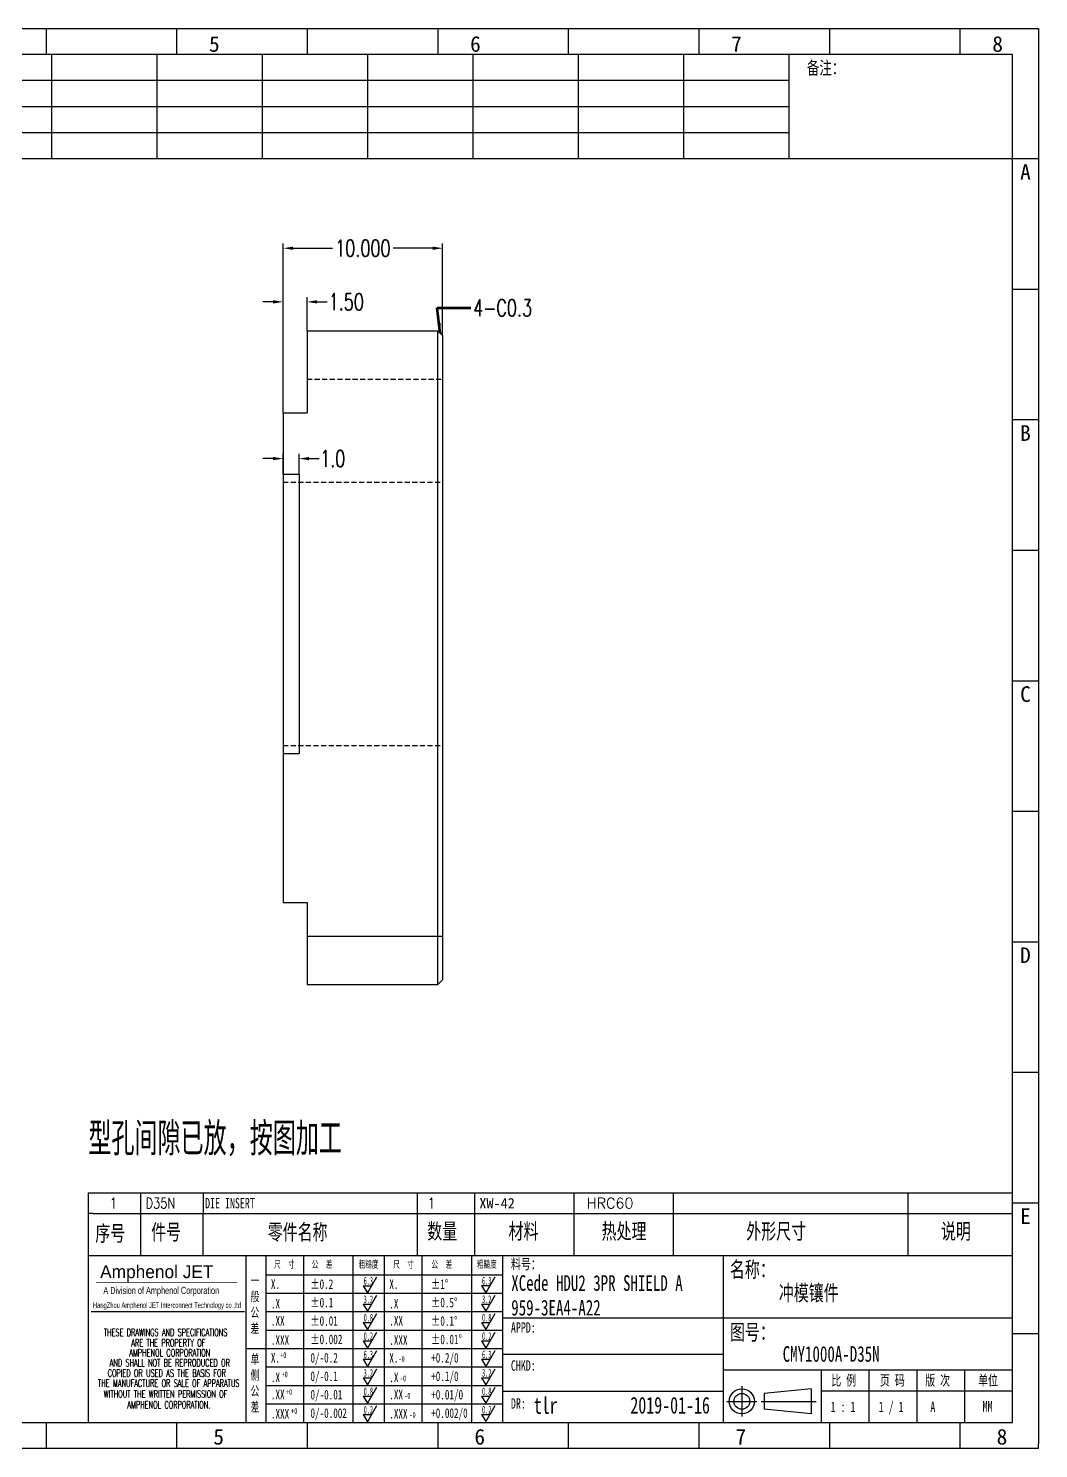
# Model space of a CAD drawing. Header units: millimetres. Extents: x -2852 to 5627, y -2271 to 1849.
# Drawn here: x -871.9 to -808.6, y -987.4 to -898.4 of the extents above; entities that cross this region are included whole.
import ezdxf
from ezdxf.enums import TextEntityAlignment as Align

# ---------------------------------------------------------------- set-up
doc = ezdxf.new("R2010")
doc.units = ezdxf.units.MM
doc.header["$PDSIZE"] = 3
doc.linetypes.add('DASHED2', pattern=[9.525, 6.35, -3.175])
for name, color, linetype in [('1', 7, 'Continuous'), ('11', 4, 'DASHED2'), ('41', 1, 'Continuous')]:
    doc.layers.add(name, color=color, linetype=linetype)
doc.styles.add('CH', font='仿宋_GB2312_0.ttf')
doc.styles.add('jet01', font='simplex.shx', dxfattribs={"width": 0.7, "bigfont": 'hztxt.shx'})
doc.styles.add('jet02', font='simplex.shx', dxfattribs={"width": 0.7})
doc.styles.add('SIMPLEX', font='SIMPLEX')
doc.styles.get("Standard").update_dxf_attribs({"font": '仿宋_GB2312_0.ttf', "width": 0.7})
doc.styles.add('TEXTSTYLE_1', font='TRIUMB.TTF')
doc.styles.add('TEXTSTYLE_2', font='TRIUM.TTF')
doc.styles.add('tk', font='', dxfattribs={"width": 0.7})
doc.styles.add('tk 2', font='仿宋_GB2312_0.ttf', dxfattribs={"width": 0.65})
doc.styles.add('tk 4', font='simplex.shx', dxfattribs={"width": 0.65, "bigfont": 'bigfont.shx'})
doc.styles.get('tk').set_extended_font_data('NSimSun')
doc.dimstyles.new('jet02', dxfattribs={"dimtxt": 3.5, "dimasz": 2.1, "dimexe": 1, "dimexo": 0, "dimgap": 0.5, "dimtad": 0, "dimtoh": 1, "dimdec": 3, "dimzin": 9, "dimdsep": 46, "dimtxsty": 'jet02', "dimcen": 0, "dimclrt": 256, "dimazin": 2, "dimtfac": 1, "dimtdec": 3, "dimtofl": 0, "dimtmove": 0, "dimatfit": 1, "dimfxl": 0, "dimarcsym": 0})

# ---------------------------------------------------------------- blocks, each defined once
blk = doc.blocks.new('A3-N')
at = {"layer": '1', "color": 1}
for p, q in [((0, 296.73), (420, 296.73)), ((212.73, 291.27), (212.73, 296.73)), ((240, 291.27), (240, 296.73)), ((267.27, 291.27), (267.27, 296.73)), ((294.55, 291.27), (294.55, 296.73)), ((321.82, 291.27), (321.82, 296.73)), ((349.09, 291.27), (349.09, 296.73)), ((376.36, 291.27), (376.36, 296.73)), ((403.64, 291.27), (403.64, 296.73)), ((420, 296.73), (420, 1)), ((420, 269.45), (414.55, 269.45)), ((420, 242.18), (414.55, 242.18)), ((420, 214.91), (414.55, 214.91)), ((420, 187.64), (414.55, 187.64)), ((420, 160.36), (414.55, 160.36)), ((420, 133.09), (414.55, 133.09)), ((420, 105.82), (414.55, 105.82)), ((420, 78.55), (414.55, 78.55)), ((420, 51.27), (414.55, 51.27)), ((222.45, 49.09), (221.45, 49.09)), ((221.45, 49.09), (221.45, 40.36)), ((222.45, 49.09), (414.55, 49.09)), ((232.36, 49.09), (232.36, 40.36)), ((245.45, 49.09), (245.45, 40.36)), ((290.18, 49.09), (290.18, 40.36)), ((302.18, 49.09), (302.18, 40.36)), ((322.91, 49.09), (322.91, 40.36)), ((343.64, 49.09), (343.64, 40.36)), ((392.73, 40.36), (392.73, 49.09)), ((258.55, 40.36), (258.55, 5.44)), ((266.45, 40.36), (266.45, 5.44)), ((276.78, 40.36), (276.78, 5.45)), ((291.18, 40.36), (291.18, 5.45)), ((301.51, 40.37), (301.51, 5.46)), ((308.01, 40.36), (308.01, 5.45)), ((354.09, 40.36), (354.09, 5.45)), ((308.01, 32.39), (258.55, 32.39)), ((308.01, 28.54), (258.55, 28.54)), ((414.55, 27.27), (308.01, 27.27)), ((308.01, 24.69), (258.55, 24.69)), ((420, 24), (414.55, 24)), ((354.09, 19.63), (308.01, 19.63)), ((308.01, 16.99), (258.55, 16.99)), ((414.55, 16.36), (354.09, 16.36)), ((374.55, 16.36), (374.55, 5.45)), ((384.55, 16.36), (384.55, 5.45)), ((394.55, 16.36), (394.55, 5.45)), ((404.55, 16.36), (404.55, 5.45)), ((308.01, 13.14), (258.55, 13.14)), ((308.01, 11.99), (354.09, 11.99)), ((372.51, 12.49), (362.69, 11.5)), ((372.51, 12.49), (372.51, 7.25)), ((414.55, 12), (374.55, 12)), ((308.01, 9.29), (258.55, 9.29)), ((362.69, 11.5), (362.69, 8.23)), ((372.51, 7.25), (362.69, 8.23)), ((212.73, 0), (212.73, 5.45)), ((240, 0), (240, 5.45)), ((267.27, 0), (267.27, 5.45)), ((294.55, 0), (294.55, 5.45)), ((321.82, 0), (321.82, 5.45)), ((349.09, 0), (349.09, 5.45)), ((376.36, 0), (376.36, 5.45)), ((403.64, 0), (403.64, 5.45)), ((420, 0), (1, 0)), ((420, 0), (420, 1))]:
    blk.add_line(p, q, dxfattribs=at)
at = {"layer": '1'}
for p, q in [((414.55, 278.18), (414.55, 284.73)), ((221.45, 40.36), (221.45, 5.45)), ((221.45, 40.36), (414.55, 40.36)), ((221.45, 40.36), (414.55, 40.36)), ((254.41, 40.36), (254.41, 5.45)), ((283.28, 40.36), (283.28, 5.45)), ((308.01, 36.24), (258.55, 36.24)), ((222.08, 28.67), (254.12, 28.67)), ((308.01, 20.84), (254.41, 20.84))]:
    blk.add_line(p, q, dxfattribs=at)
at = {"layer": '1', "color": 1, "ltscale": 0.05}
for p, q in [((281.68, 35.84), (279.79, 32.56)), ((306.41, 35.84), (304.52, 32.56)), ((278.93, 34.04), (279.79, 32.56)), ((278.93, 34.04), (280.65, 34.04)), ((303.66, 34.05), (304.52, 32.56)), ((303.66, 34.05), (305.38, 34.05)), ((278.93, 30.19), (279.79, 28.71)), ((278.93, 30.19), (280.65, 30.19)), ((281.68, 31.99), (279.79, 28.71)), ((303.66, 30.2), (305.38, 30.2)), ((303.66, 30.2), (304.52, 28.71)), ((306.41, 31.99), (304.52, 28.71)), ((281.68, 28.14), (279.79, 24.86)), ((306.41, 28.14), (304.52, 24.86)), ((278.93, 26.34), (279.79, 24.86)), ((278.93, 26.34), (280.65, 26.34)), ((281.68, 24.29), (279.79, 21.01)), ((303.66, 26.35), (304.52, 24.86)), ((303.66, 26.35), (305.38, 26.35)), ((306.41, 24.29), (304.52, 21.01)), ((278.93, 22.49), (280.65, 22.49)), ((278.93, 22.49), (279.79, 21.01)), ((303.66, 22.5), (305.38, 22.5)), ((303.66, 22.5), (304.52, 21.01)), ((278.93, 18.66), (279.79, 17.17)), ((278.93, 18.66), (280.65, 18.66)), ((281.68, 20.45), (279.79, 17.17)), ((303.66, 18.66), (304.52, 17.18)), ((303.66, 18.66), (305.38, 18.66)), ((306.41, 20.46), (304.52, 17.18)), ((281.68, 16.6), (279.79, 13.32)), ((306.41, 16.61), (304.52, 13.33)), ((278.93, 14.81), (280.65, 14.81)), ((278.93, 14.81), (279.79, 13.32)), ((281.68, 12.75), (279.79, 9.47)), ((303.66, 14.81), (305.38, 14.81)), ((303.66, 14.81), (304.52, 13.33)), ((306.41, 12.76), (304.52, 9.48)), ((278.93, 10.96), (279.79, 9.47)), ((278.93, 10.96), (280.65, 10.96)), ((303.66, 10.96), (304.52, 9.48)), ((303.66, 10.96), (305.38, 10.96)), ((306.41, 8.91), (304.52, 5.63)), ((278.93, 7.11), (279.79, 5.62)), ((278.93, 7.11), (280.65, 7.11)), ((281.68, 8.9), (279.79, 5.62)), ((303.66, 7.11), (305.38, 7.11)), ((303.66, 7.11), (304.52, 5.63))]:
    blk.add_line(p, q, dxfattribs=at)
at = {"layer": '1', "color": 1, "ltscale": 0.1}
for p, q in [((358.01, 13.02), (358.01, 6.71)), ((354.86, 9.87), (361.17, 9.87)), ((362.03, 9.87), (373.54, 9.87))]:
    blk.add_line(p, q, dxfattribs=at)
at = {"layer": '1'}
blk.add_lwpolyline([(221.45, 5.45), (414.55, 5.45), (414.55, 291.27), (5.45, 291.27), (5.45, 5.45), (414.55, 5.45)], dxfattribs=at)
at = {"layer": '1', "color": 7, "linetype": 'Continuous', "const_width": 0.123}
blk.add_lwpolyline([(223.11, 34.74), (252.6, 34.76)], dxfattribs=at)
at = {"layer": '1', "color": 1}
for radius in [2.62, 1.64]:
    blk.add_circle((358.01, 9.87), radius, dxfattribs=at)
at = {"layer": '41'}
for p, q in [((213.82, 291.27), (213.82, 269.45)), ((235.82, 291.27), (235.82, 269.45)), ((257.82, 291.27), (257.82, 269.45)), ((279.82, 291.27), (279.82, 269.45)), ((301.82, 291.27), (301.82, 269.45)), ((323.82, 291.27), (323.82, 269.45)), ((345.82, 291.27), (345.82, 269.45)), ((367.82, 291.27), (367.82, 269.45)), ((367.82, 285.82), (5.45, 285.82)), ((367.82, 280.36), (5.45, 280.36)), ((367.82, 274.91), (5.45, 274.91)), ((414.55, 269.45), (5.45, 269.45))]:
    blk.add_line(p, q, dxfattribs=at)
at = {"layer": '1', "color": 1}
for s, p in [('5', (247.82, 295.11)), ('6', (302.36, 295.11)), ('7', (356.91, 295.11)), ('8', (411.45, 295.11)), ('5', (248.72, 4.11)), ('6', (303.26, 4.11)), ('7', (357.81, 4.11)), ('8', (412.35, 4.11))]:
    blk.add_text(s, height=3.27, dxfattribs=at).set_placement(p, align=Align.TOP_CENTER)
at = {"layer": '1', "style": 'tk', "width": 0.7}
blk.add_text('备注：', height=2.727, dxfattribs=at).set_placement((375.51, 288.55), align=Align.MIDDLE)
at = {"layer": '1', "color": 1}
for s, p in [('A', (418.37, 268.36)), ('B', (418.37, 213.82)), ('C', (418.37, 159.27)), ('D', (418.37, 104.73)), ('E', (418.37, 50.18))]:
    blk.add_text(s, height=3.27, dxfattribs=at).set_placement(p, align=Align.TOP_RIGHT)
at = {"layer": '1', "color": 1, "style": 'tk 2', "width": 0.7}
for s, height, p in [('数量', 3.273, (292.3, 43.78)), ('材料', 3.273, (309.27, 43.78)), ('热处理', 3.273, (328.71, 43.78)), ('外形尺寸', 3.273, (358.94, 43.78)), ('说明', 3.273, (399.61, 43.78)), ('序号', 3.273, (222.96, 43.34)), ('件号', 3.273, (234.62, 43.61)), ('零件名称', 3.273, (258.97, 43.61)), ('料号：', 2.182, (309.77, 37.46)), ('名称：', 3.273, (355.52, 35.79)), ('图号：', 3.273, (355.52, 22.7)), ('比 例', 2.182, (376.69, 13.18)), ('页 码', 2.182, (386.85, 13.18)), ('版 次', 2.182, (396.31, 13.18)), ('单位', 2.182, (407.35, 13.18))]:
    blk.add_text(s, height=height, dxfattribs=at).set_placement(p)
at = {"layer": '1', "color": 7, "linetype": 'Continuous', "style": 'TEXTSTYLE_1'}
blk.add_text('Amphenol JET', height=2.7, dxfattribs=at).set_placement((223.96, 35.61))
at = {"layer": '1', "color": 1, "ltscale": 0.05, "style": 'tk 2', "width": 0.5}
for s, p in [('6.3', (279.01, 34.26)), ('6.3', (303.74, 34.27)), ('3.2', (279.01, 30.41)), ('3.2', (303.74, 30.42)), ('0.8', (279.01, 26.56)), ('0.8', (303.74, 26.57)), ('0.2', (279.01, 22.71)), ('0.2', (303.74, 22.72)), ('6.3', (279.01, 18.87)), ('6.3', (303.74, 18.88)), ('3.2', (279.01, 15.02)), ('3.2', (303.74, 15.03)), ('0.8', (279.01, 11.17)), ('0.8', (303.74, 11.18)), ('0.2', (279.01, 7.32)), ('0.2', (303.74, 7.33))]:
    blk.add_text(s, height=1.6, dxfattribs=at).set_placement(p)
at = {"layer": '1', "color": 7, "linetype": 'Continuous'}
for s, height, style, width, p in [('A Division of Amphenol Corporation', 1.5, 'TEXTSTYLE_2', 0.7, (224.64, 32.29)), ('HangZhou Amphenol JET Interconnect Technology co.,ltd ', 1.2, 'TEXTSTYLE_2', 0.6, (222.47, 29.36)), ('THESE DRAWINGS AND SPECIFICATIONS', 1.5, 'tk 4', 0.6, (224.73, 23.52)), ('ARE THE PROPERTY OF', 1.5, 'tk 4', 0.6, (230.45, 21.35)), ('AND SHALL NOT BE REPRODUCED OR', 1.5, 'tk 4', 0.6, (225.95, 17.17)), ('AMPHENOL CORPORATION', 1.5, 'tk 4', 0.6, (230.04, 19.27)), ('COPIED OR USED AS THE BASIS FOR', 1.5, 'tk 4', 0.6, (225.54, 15.02)), ('THE MANUFACTURE OR SALE OF APPARATUS', 1.5, 'tk 4', 0.6, (223.5, 12.92)), ('WITHOUT THE WRITTEN PERMISSION OF', 1.5, 'tk 4', 0.6, (224.73, 10.67)), ('AMPHENOL CORPORATION.', 1.5, 'tk 4', 0.6, (229.63, 8.4))]:
    blk.add_text(s, height=height, dxfattribs=dict(at, style=style, width=width)).set_placement(p)
at = {"layer": '1', "color": 1, "style": 'tk 2', "width": 0.7}
for s, p in [('X.', (259.64, 34.37)), ('%%P0.2', (267.9, 34.37)), ('X.', (284.37, 34.37)), ('%%P1%%D', (293.12, 34.37)), ('.X', (259.64, 30.28)), ('%%P0.1', (267.9, 30.52)), ('.X', (284.37, 30.28)), ('%%P0.5%%D', (293.12, 30.52)), ('.XX', (259.64, 26.71)), ('%%P0.01', (267.9, 26.67)), ('.XX', (284.37, 26.71)), ('%%P0.1%%D', (293.12, 26.67)), ('%%P0.002', (267.9, 22.82)), ('%%P0.01%%D', (293.12, 22.82)), ('.XXX', (259.64, 22.68)), ('.XXX', (284.37, 22.68)), ('X.', (259.64, 18.97)), ('0/-0.2', (267.9, 18.97)), ('X.', (284.37, 18.97)), ('+0.2/0', (293.12, 18.97)), ('.X', (259.64, 14.88)), ('0/-0.1', (267.9, 15.12)), ('.X', (284.37, 14.88)), ('+0.1/0', (293.12, 15.12)), ('.XX', (259.64, 11.31)), ('0/-0.01', (267.9, 11.27)), ('.XX', (284.37, 11.31)), ('+0.01/0', (293.12, 11.27)), ('.XXX', (259.64, 7.28)), ('0/-0.002', (267.9, 7.42)), ('.XXX', (284.37, 7.28)), ('+0.002/0', (293.12, 7.42))]:
    blk.add_text(s, height=2, dxfattribs=at).set_placement(p, align=Align.MIDDLE_LEFT)
at = {"layer": '1', "style": 'tk 2', "width": 0.7}
for s, p in [('APPD:', (309.77, 24.21)), ('CHKD:', (309.77, 16.27)), ('DR:', (309.77, 8.35))]:
    blk.add_text(s, height=2.182, dxfattribs=at).set_placement(p)
at = {"layer": '1', "color": 7, "style": 'tk 2', "width": 0.7}
blk.add_text('MM', height=2.182, dxfattribs=at).set_placement((408.31, 7.75))
at = {"layer": '1', "color": 1, "ltscale": 0.05, "char_height": 1.5, "width": 6.3627, "attachment_point": 1, "style": 'tk 2'}
for s, insert in [('尺  寸', (260.31, 39.25)), ('公  差', (268.17, 39.25)), ('粗糙度', (277.98, 39.25)), ('尺  寸', (285.2, 39.25)), ('公  差', (293.18, 39.25)), ('粗糙度', (302.71, 39.26))]:
    blk.add_mtext(s, dxfattribs=dict(at, insert=insert))
at = {"layer": '1', "ltscale": 0.05, "char_height": 2, "width": 2.5195, "attachment_point": 1, "style": 'tk 2'}
for s, insert in [('一般公差', (255.39, 36.11)), ('单侧公差', (255.39, 19.71))]:
    blk.add_mtext(s, dxfattribs=dict(at, insert=insert))
at = {"layer": '1', "color": 1, "ltscale": 0.05, "char_height": 1.2, "width": 5.1396, "attachment_point": 1, "line_spacing_factor": 0.8, "style": 'tk 2'}
for s, insert in [('+0', (261.58, 20.13)), ('-0', (286.31, 19.33)), ('+0', (261.88, 16.09)), ('-0', (286.61, 15.29)), ('+0', (262.79, 12.45)), ('-0', (287.51, 11.65)), ('+0', (263.87, 8.44)), ('-0', (288.59, 7.64))]:
    blk.add_mtext(s, dxfattribs=dict(at, insert=insert))
at = {"layer": '1', "style": 'tk 2', "width": 0.7}
for tag, p in [('PATR-NO1', (309.84, 32.96)), ('TITLE', (365.74, 30.9)), ('PATR-NO2', (309.84, 27.81)), ('DWG-NO:', (366.54, 18.14))]:
    blk.add_attdef(tag, p, '', height=3.27, dxfattribs=at)
at = {"layer": '1', "color": 1, "style": 'tk 2', "width": 0.7}
for tag, p in [('DRAW', (314.55, 7.27)), ('DATE', (334.72, 7.32))]:
    blk.add_attdef(tag, p, '', height=3.49, dxfattribs=at)
at = {"layer": '1', "style": 'tk 2', "width": 0.7}
for tag, p in [('SCALE', (376.55, 8.73)), ('SHEET', (386.6, 8.72)), ('REV', (397.38, 8.73))]:
    blk.add_attdef(tag, text='', height=2.18, dxfattribs=at).set_placement(p, align=Align.MIDDLE_LEFT)
blk = doc.blocks.new('FB3')
at = {"layer": '1', "color": 1}
for p, q in [((0, 4.36), (193.09, 4.36)), ((0, 4.36), (0, 0)), ((10.91, 4.36), (10.91, 0)), ((24, 4.36), (24, 0)), ((68.73, 4.36), (68.73, 0)), ((80.73, 4.36), (80.73, 0)), ((101.45, 4.36), (101.45, 0)), ((122.18, 4.36), (122.18, 0)), ((171.27, 0), (171.27, 4.36))]:
    blk.add_line(p, q, dxfattribs=at)
at = {"layer": '1'}
for tag, style, p in [('ITEM', 'SIMPLEX', (4.36, 2.18)), ('PARTNO', 'SIMPLEX', (12, 2.18)), ('QTY', 'SIMPLEX', (74.18, 2.18)), ('MATL', 'CH', (81.72, 2.18)), ('FINISH', 'SIMPLEX', (104.17, 2.18)), ('SPEC', 'SIMPLEX', (130.91, 2.18)), ('REMARK', 'SIMPLEX', (174.06, 2.18))]:
    blk.add_attdef(tag, text='', height=2.18, dxfattribs=dict(at, style=style)).set_placement(p, align=Align.MIDDLE_LEFT)
at = {"layer": '1', "style": 'tk', "width": 0.7}
blk.add_attdef('DIE', text='', height=2.18, dxfattribs=at).set_placement((24.43, 2.18), align=Align.MIDDLE_LEFT)
blk = doc.blocks.new('*D2400')
at = {"layer": '41', "ltscale": 0.05}
for p, q in [((58.626, -3367.974), (57.996, -3367.974)), ((59.256, -3374.927), (59.256, -3367.674)), ((60.756, -3369.787), (60.756, -3367.674)), ((61.386, -3367.974), (62.016, -3367.974))]:
    blk.add_line(p, q, dxfattribs=at)
for points in [[(58.626, -3367.869), (58.626, -3368.079), (59.256, -3367.974)], [(61.386, -3367.869), (61.386, -3368.079), (60.756, -3367.974)]]:
    blk.add_solid(points, dxfattribs=at)
at = {"layer": 'Defpoints', "color": 0, "ltscale": 0.05}
for p in [(60.756, -3367.974), (60.756, -3369.787), (59.256, -3374.927)]:
    blk.add_point(p, dxfattribs=at)
at = {"layer": '41', "ltscale": 0.05, "insert": (63.216, -3367.974), "char_height": 1.05, "attachment_point": 5, "style": 'jet02'}
blk.add_mtext('1.50', dxfattribs=at)
blk = doc.blocks.new('*D2401')
at = {"layer": '41', "ltscale": 0.05}
for p, q in [((59.256, -3374.927), (59.256, -3364.313)), ((59.886, -3364.613), (62.356, -3364.613)), ((68.626, -3364.613), (66.156, -3364.613)), ((69.256, -3370.087), (69.256, -3364.313))]:
    blk.add_line(p, q, dxfattribs=at)
for points in [[(59.886, -3364.508), (59.886, -3364.718), (59.256, -3364.613)], [(68.626, -3364.508), (68.626, -3364.718), (69.256, -3364.613)]]:
    blk.add_solid(points, dxfattribs=at)
at = {"layer": 'Defpoints', "color": 0, "ltscale": 0.05}
for p in [(69.256, -3364.613), (69.256, -3370.087), (59.256, -3374.927)]:
    blk.add_point(p, dxfattribs=at)
at = {"layer": '41', "ltscale": 0.05, "insert": (64.256, -3364.613), "char_height": 1.05, "attachment_point": 5, "style": 'jet02'}
blk.add_mtext('10.000', dxfattribs=at)
blk = doc.blocks.new('*D2402')
at = {"layer": '41', "ltscale": 0.05}
for p, q in [((58.626, -3377.798), (57.996, -3377.798)), ((59.256, -3378.777), (59.256, -3377.498)), ((60.256, -3378.777), (60.256, -3377.498)), ((60.886, -3377.798), (61.516, -3377.798))]:
    blk.add_line(p, q, dxfattribs=at)
for points in [[(58.626, -3377.693), (58.626, -3377.903), (59.256, -3377.798)], [(60.886, -3377.693), (60.886, -3377.903), (60.256, -3377.798)]]:
    blk.add_solid(points, dxfattribs=at)
at = {"layer": 'Defpoints', "color": 0, "ltscale": 0.05}
for p in [(60.256, -3377.798), (59.256, -3378.777), (60.256, -3378.777)]:
    blk.add_point(p, dxfattribs=at)
at = {"layer": '41', "ltscale": 0.05, "insert": (62.366, -3377.798), "char_height": 1.05, "attachment_point": 5, "style": 'jet02'}
blk.add_mtext('1.0', dxfattribs=at)

msp = doc.modelspace()

# ---------------------------------------------------------------- linework, layer by layer
at = {"layer": '1', "ltscale": 0.05}
for p, q in [((-854.4521, -917.357), (-846.2521, -917.357)), ((-854.4521, -917.357), (-854.4521, -922.497)), ((-846.2521, -917.357), (-845.9521, -917.657)), ((-846.2521, -958.337), (-846.2521, -917.357)), ((-845.9521, -917.657), (-845.9521, -958.037)), ((-855.9521, -922.497), (-855.9521, -953.197)), ((-855.9521, -922.497), (-854.4521, -922.497)), ((-855.9521, -926.347), (-854.9521, -926.347)), ((-854.9521, -926.347), (-854.9521, -943.847)), ((-855.9521, -943.847), (-854.9521, -943.847)), ((-855.9521, -953.197), (-854.4521, -953.197)), ((-854.4521, -953.197), (-854.4521, -958.337)), ((-854.4521, -955.297), (-845.9521, -955.297)), ((-854.4521, -958.337), (-846.2521, -958.337)), ((-845.9521, -958.037), (-846.2521, -958.337))]:
    msp.add_line(p, q, dxfattribs=at)
at = {"layer": '11', "ltscale": 0.05}
for p, q in [((-854.4521, -920.397), (-845.9521, -920.397)), ((-855.9521, -926.837), (-845.9521, -926.837)), ((-855.9521, -943.357), (-845.9521, -943.357))]:
    msp.add_line(p, q, dxfattribs=at)

# ---------------------------------------------------------------- block references
at = {"layer": '1', "ltscale": 0.05, "xscale": 0.2999999999999545, "yscale": 0.2999999999999545, "zscale": 0.2999999999999545}
msp.add_blockref('A3-N', (-934.6058, -987.4217), dxfattribs=at).add_auto_attribs({'DWG-NO:': 'CMY1000A-D35N', 'TITLE': '冲模镶件', 'REV': 'A', 'SHEET': '1 / 1', 'DRAW': 'tlr', 'DATE': '2019-01-16', 'PATR-NO1': 'XCede HDU2 3PR SHIELD A', 'PATR-NO2': '959-3EA4-A22', 'SCALE': '1 : 1'})
at = {"layer": '1', "ltscale": 0.05}
ref = msp.add_blockref('FB3', (-868.1695, -972.6944), dxfattribs=dict(at, xscale=0.2999999999999545, yscale=0.2999999999999545, zscale=0.2999999999999545))
ref.add_attrib('PARTNO', 'D35N', dxfattribs={"height": 0.65455, "style": 'SIMPLEX', "width": 0.8}).set_placement((-864.5695, -972.0399), align=Align.MIDDLE_LEFT)
ref.add_attrib('ITEM', '1', dxfattribs={"height": 0.6545, "style": 'SIMPLEX'}).set_placement((-866.8604, -972.0399), align=Align.MIDDLE_LEFT)
ref.add_attrib('DIE', 'DIE INSERT', dxfattribs={"height": 0.65455, "style": 'tk', "width": 0.7}).set_placement((-860.8404, -972.0399), align=Align.MIDDLE_LEFT)
ref.add_attrib('QTY', '1', dxfattribs={"height": 0.6545, "style": 'SIMPLEX'}).set_placement((-846.9296, -972.0399), align=Align.MIDDLE_LEFT)
ref.add_attrib('MATL', 'XW-42', dxfattribs={"height": 0.65455, "style": 'CH'}).set_placement((-843.6547, -972.0399), align=Align.MIDDLE_LEFT)
ref.add_attrib('FINISH', 'HRC60', dxfattribs={"height": 0.65455, "style": 'SIMPLEX'}).set_placement((-836.9176, -972.0399), align=Align.MIDDLE_LEFT)

# ---------------------------------------------------------------- texts
at = {"layer": '1', "ltscale": 0.05, "style": 'jet01', "width": 0.7}
msp.add_text('型孔间隙已放，按图加工', height=2.064003, dxfattribs=at).set_placement((-868.1564, -969.0424))
at = {"layer": '41', "ltscale": 0.05, "insert": (-844.0356, -915.9231), "char_height": 1.05, "attachment_point": 4, "style": 'jet02'}
msp.add_mtext('4-C0.3', dxfattribs=at)

# ---------------------------------------------------------------- dimensions: what is measured, and where the dimension line sits
at = {"layer": '41', "ltscale": 0.05}
for base, p1, p2, override, picture, middle in [((-845.9521, -912.183), (-855.9521, -922.497), (-845.9521, -917.657), {"dimscale": 0.3, "dimtoh": 0, "dimzin": 1, "dimclrd": 256, "dimclre": 256, "dimadec": 3, "dimazin": 0, "dimatfit": 3, "dimlwd": 65535, "dimlwe": 65535}, '*D2401', (-850.9521, -912.183)), ((-854.4521, -915.544), (-855.9521, -922.497), (-854.4521, -917.357), {"dimscale": 0.3, "dimtoh": 0, "dimdec": 2, "dimzin": 1, "dimclrd": 256, "dimclre": 256, "dimazin": 0, "dimatfit": 3, "dimlwd": 65535, "dimlwe": 65535}, '*D2400', (-851.9921, -915.544)), ((-854.9521, -925.3677), (-855.9521, -926.347), (-854.9521, -926.347), {"dimscale": 0.3, "dimtoh": 0, "dimdec": 1, "dimzin": 1, "dimclrd": 256, "dimclre": 256, "dimadec": 1, "dimazin": 0, "dimatfit": 3, "dimlwd": 65535, "dimlwe": 65535}, '*D2402', (-852.8421, -925.3677))]:
    dim = msp.add_linear_dim(base=base, p1=p1, p2=p2, dimstyle='jet02', override=override, dxfattribs=at)
    dim.commit()
    dim.dimension.update_dxf_attribs({"geometry": picture, "text_midpoint": middle, "insert": (-915.2077, 2452.4298)})

# ---------------------------------------------------------------- leaders
at = {"layer": '41', "ltscale": 0.05, "annotation_type": 0, "has_hookline": 1, "hookline_direction": 0, "text_width": 3.885}
msp.add_leader([(-846.1021, -917.507), (-846.2856, -915.9231), (-844.1856, -915.9231)], dimstyle='jet02', override={"dimscale": 0.3, "dimtoh": 0, "dimdec": 1, "dimzin": 1, "dimclrd": 256, "dimclre": 256, "dimadec": 1, "dimazin": 0, "dimatfit": 3, "dimlwd": 65535, "dimlwe": 65535}, dxfattribs=at)

doc.saveas('drawing.dxf')
